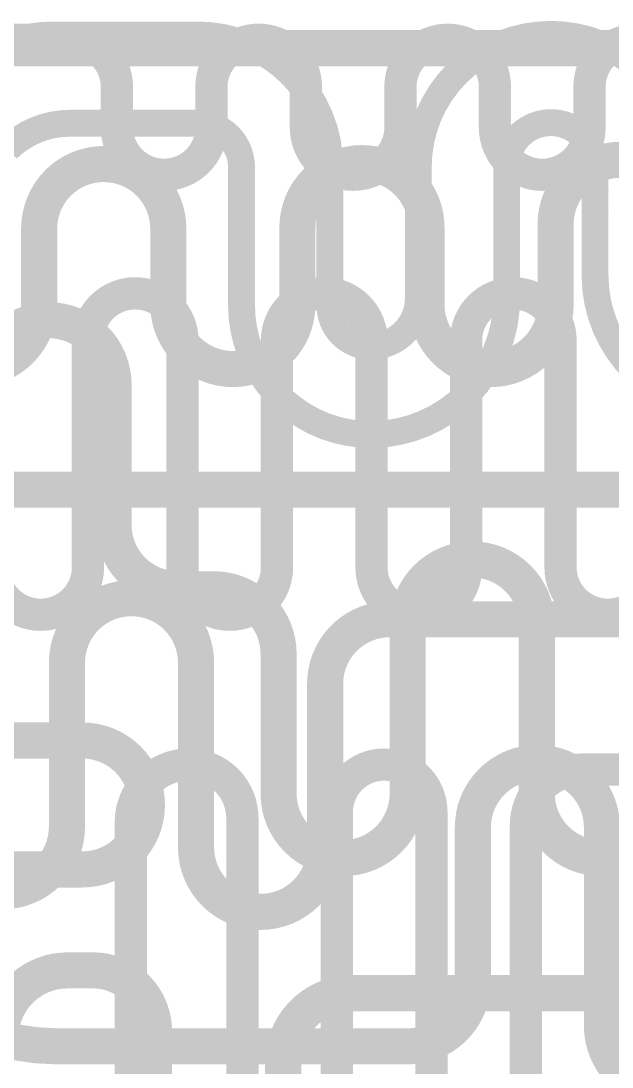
# Model space of a CAD drawing. Header units: inches. Extents: x -6 to 283, y -12 to 154.
# Drawn here: x 65.026 to 66.98, y 12.378 to 15.839 of the extents above; entities that cross this region are included whole.
import ezdxf

# ---------------------------------------------------------------- set-up
doc = ezdxf.new("R2010")
doc.units = ezdxf.units.IN
for name, color, linetype in [('Signal L1', 76, 'Continuous'), ('Signal L2', 6, 'Continuous'), ('Top Layer', 1, 'Continuous')]:
    doc.layers.add(name, color=color, linetype=linetype)

msp = doc.modelspace()

# ---------------------------------------------------------------- linework, layer by layer
at = {"layer": 'Signal L1'}
for points in [[(64.8161, 15.6625, 0.0889, 0.0889, -0.197471), (65.1322, 15.7924, 0.0889, 0.0889, 0)], [(65.1322, 15.7924, 0.0889, 0.0889, 0), (65.6096, 15.7924, 0.0889, 0.0889, 0)], [(65.6096, 15.7924, 0.0889, 0.0889, -0.412766), (66.0477, 15.3564, 0.0889, 0.0889, 0)], [(66.3398, 15.3562, 0.0889, 0.0889, -0.414202), (66.778, 15.7944, 0.0889, 0.0889, 0)], [(66.778, 15.7944, 0.0889, 0.0889, 0), (66.778, 15.7944, 0.0889, 0.0889, 0)], [(66.778, 15.7944, 0.0889, 0.0889, -0.414214), (67.2161, 15.3562, 0.0889, 0.0889, 0)], [(64.9814, 15.4147, 0.0889, 0.0889, -0.198912), (65.188, 15.5003, 0.0889, 0.0889, 0)], [(65.188, 15.5003, 0.0889, 0.0889, 0), (65.6096, 15.5003, 0.0889, 0.0889, 0)], [(65.6096, 15.5003, 0.0889, 0.0889, -0.412487), (65.7556, 15.3551, 0.0889, 0.0889, 0)], [(66.6319, 15.3562, 0.0889, 0.0889, -0.414214), (66.778, 15.5023, 0.0889, 0.0889, 0)], [(66.778, 15.5023, 0.0889, 0.0889, 0), (66.778, 15.5023, 0.0889, 0.0889, 0)], [(66.778, 15.5023, 0.0889, 0.0889, -0.414214), (66.924, 15.3562, 0.0889, 0.0889, 0)], [(66.0477, 15.3564, 0.0889, 0.0889, -0.001235), (66.0477, 15.3542, 0.0889, 0.0889, 0)], [(66.3398, 15.2673, 0.0889, 0.0889, 0), (66.3398, 15.3562, 0.0889, 0.0889, 0)], [(66.6319, 15.2673, 0.0889, 0.0889, 0), (66.6319, 15.3562, 0.0889, 0.0889, 0)], [(66.924, 15.2763, 0.0889, 0.0889, 0), (66.924, 15.3562, 0.0889, 0.0889, 0)], [(65.7556, 15.3551, 0.0889, 0.0889, -0.00024), (65.7556, 15.3549, 0.0889, 0.0889, 0)], [(65.7556, 15.2915, 0.0889, 0.0889, 0), (65.7556, 15.3549, 0.0889, 0.0889, 0)], [(66.0477, 15.2915, 0.0889, 0.0889, 0), (66.0477, 15.3542, 0.0889, 0.0889, 0)], [(65.7556, 15.276, 0.0889, 0.0889, 0), (65.7556, 15.2915, 0.0889, 0.0889, 0)], [(66.0477, 15.2915, 0.0889, 0.0889, -0.000165), (66.0477, 15.2914, 0.0889, 0.0889, 0)], [(66.0477, 15.2758, 0.0889, 0.0889, 0), (66.0477, 15.2914, 0.0889, 0.0889, 0)], [(65.7556, 15.2758, 0.0889, 0.0889, -0.000162), (65.7556, 15.276, 0.0889, 0.0889, 0)], [(65.7556, 14.8974, 0.0889, 0.0889, 0), (65.7556, 15.2758, 0.0889, 0.0889, 0)], [(66.0477, 15.2758, 0.0889, 0.0889, -0.000157), (66.0477, 15.2758, 0.0889, 0.0889, 0)], [(66.0477, 14.8975, 0.0889, 0.0889, 0), (66.0477, 15.2758, 0.0889, 0.0889, 0)], [(66.3398, 14.9204, 0.0889, 0.0889, 0), (66.3398, 15.2673, 0.0889, 0.0889, 0)], [(66.6319, 14.9204, 0.0889, 0.0889, 0), (66.6319, 15.2673, 0.0889, 0.0889, 0)], [(66.924, 15.275, 0.0889, 0.0889, -0.001046), (66.924, 15.2763, 0.0889, 0.0889, 0)], [(66.924, 15.2134, 0.0889, 0.0889, 0), (66.924, 15.275, 0.0889, 0.0889, 0)], [(66.924, 14.9947, 0.0889, 0.0889, 0), (66.924, 15.2134, 0.0889, 0.0889, 0)], [(67.3662, 14.5559, 0.0889, 0.0889, -0.413633), (66.924, 14.9947, 0.0889, 0.0889, 0)], [(66.3398, 14.9204, 0.0889, 0.0889, -0.407041), (66.1858, 14.7625, 0.0889, 0.0889, 0)], [(66.6319, 14.9204, 0.0889, 0.0889, -0.40889), (66.1901, 14.4705, 0.0889, 0.0889, 0)], [(66.1896, 14.4705, 0.0889, 0.0889, -0.418647), (65.7556, 14.8974, 0.0889, 0.0889, 0)], [(66.1858, 14.7625, 0.0889, 0.0889, -0.42035), (66.0477, 14.8975, 0.0889, 0.0889, 0)], [(64.9057, 14.6353, 0.1194, 0.1194, -1), (65.3325, 14.6353, 0.1194, 0.1194, 0)], [(66.1858, 14.7625, 0.0889, 0.0889, -0.000043), (66.1858, 14.7625, 0.0889, 0.0889, 0)], [(65.3325, 14.1718, 0.1194, 0.1194, 0), (65.3325, 14.6353, 0.1194, 0.1194, 0)], [(66.1901, 14.4705, 0.0889, 0.0889, -0.001), (66.1896, 14.4705, 0.0889, 0.0889, 0)], [(65.5458, 13.9585, 0.1194, 0.1194, -0.414214), (65.3325, 14.1718, 0.1194, 0.1194, 0)], [(66.3048, 13.844, 0.1194, 0.1194, -1), (66.7315, 13.844, 0.1194, 0.1194, 0)], [(65.5458, 13.9585, 0.1194, 0.1194, 0), (65.6647, 13.9585, 0.1194, 0.1194, 0)], [(65.6647, 13.9585, 0.1194, 0.1194, -0.414214), (65.878, 13.7451, 0.1194, 0.1194, 0)], [(66.3048, 13.2827, 0.1194, 0.1194, 0), (66.3048, 13.844, 0.1194, 0.1194, 0)], [(66.7315, 13.2827, 0.1194, 0.1194, 0), (66.7315, 13.844, 0.1194, 0.1194, 0)], [(65.878, 13.2827, 0.1194, 0.1194, 0), (65.878, 13.7451, 0.1194, 0.1194, 0)], [(64.5144, 13.4585, 0.1194, 0.1194, 0), (65.2295, 13.4585, 0.1194, 0.1194, 0)], [(65.2295, 13.4585, 0.1194, 0.1194, -1), (65.2295, 13.0318, 0.1194, 0.1194, 0)], [(66.3048, 13.2827, 0.1194, 0.1194, -1), (65.878, 13.2827, 0.1194, 0.1194, 0)], [(67.1582, 13.2827, 0.1194, 0.1194, -1), (66.7315, 13.2827, 0.1194, 0.1194, 0)], [(64.7127, 13.0318, 0.1194, 0.1194, 0), (65.2295, 13.0318, 0.1194, 0.1194, 0)], [(64.9588, 12.4761, 0.1194, 0.1194, -0.414214), (65.1807, 12.698, 0.1194, 0.1194, 0)], [(65.1807, 12.698, 0.1194, 0.1194, 0), (65.2649, 12.698, 0.1194, 0.1194, 0)], [(65.2649, 12.698, 0.1194, 0.1194, -0.414214), (65.4664, 12.4965, 0.1194, 0.1194, 0)], [(65.8932, 12.3945, 0.1194, 0.1194, -0.414214), (66.1212, 12.6226, 0.1194, 0.1194, 0)], [(66.1212, 12.6226, 0.1194, 0.1194, 0), (67.8603, 12.6226, 0.1194, 0.1194, 0)], [(65.4664, 11.1982, 0.1194, 0.1194, 0), (65.4664, 12.4965, 0.1194, 0.1194, 0)], [(65.8932, 11.1982, 0.1194, 0.1194, 0), (65.8932, 12.3945, 0.1194, 0.1194, 0)]]:
    msp.add_lwpolyline(points, format="xyseb", dxfattribs=at)
for points in [[(65.1099, 15.7924, 0.0445, 0.0445, 1), (65.1544, 15.7924, 0.0445, 0.0445, 1)], [(65.1099, 15.7924, 0.0445, 0.0445, 1), (65.1544, 15.7924, 0.0445, 0.0445, 1)], [(65.5874, 15.7924, 0.0445, 0.0445, 1), (65.6318, 15.7924, 0.0445, 0.0445, 1)], [(65.5874, 15.7924, 0.0445, 0.0445, 1), (65.6318, 15.7924, 0.0445, 0.0445, 1)], [(66.7558, 15.7944, 0.0445, 0.0445, 1), (66.8002, 15.7944, 0.0445, 0.0445, 1)], [(66.7558, 15.7944, 0.0445, 0.0445, 1), (66.8002, 15.7944, 0.0445, 0.0445, 1)], [(66.7558, 15.7944, 0.0445, 0.0445, 1), (66.8002, 15.7944, 0.0445, 0.0445, 1)], [(66.7558, 15.7944, 0.0445, 0.0445, 1), (66.8002, 15.7944, 0.0445, 0.0445, 1)], [(65.1657, 15.5003, 0.0445, 0.0445, 1), (65.2102, 15.5003, 0.0445, 0.0445, 1)], [(65.1657, 15.5003, 0.0445, 0.0445, 1), (65.2102, 15.5003, 0.0445, 0.0445, 1)], [(65.5874, 15.5003, 0.0445, 0.0445, 1), (65.6318, 15.5003, 0.0445, 0.0445, 1)], [(65.5874, 15.5003, 0.0445, 0.0445, 1), (65.6318, 15.5003, 0.0445, 0.0445, 1)], [(66.7558, 15.5023, 0.0445, 0.0445, 1), (66.8002, 15.5023, 0.0445, 0.0445, 1)], [(66.7558, 15.5023, 0.0445, 0.0445, 1), (66.8002, 15.5023, 0.0445, 0.0445, 1)], [(66.7558, 15.5023, 0.0445, 0.0445, 1), (66.8002, 15.5023, 0.0445, 0.0445, 1)], [(66.7558, 15.5023, 0.0445, 0.0445, 1), (66.8002, 15.5023, 0.0445, 0.0445, 1)], [(66.0255, 15.3564, 0.0445, 0.0445, 1), (66.07, 15.3564, 0.0445, 0.0445, 1)], [(66.0255, 15.3564, 0.0445, 0.0445, 1), (66.07, 15.3564, 0.0445, 0.0445, 1)], [(66.3176, 15.3562, 0.0445, 0.0445, 1), (66.3621, 15.3562, 0.0445, 0.0445, 1)], [(66.3176, 15.3562, 0.0445, 0.0445, 1), (66.3621, 15.3562, 0.0445, 0.0445, 1)], [(66.6097, 15.3562, 0.0445, 0.0445, 1), (66.6542, 15.3562, 0.0445, 0.0445, 1)], [(66.6097, 15.3562, 0.0445, 0.0445, 1), (66.6542, 15.3562, 0.0445, 0.0445, 1)], [(66.9018, 15.3562, 0.0445, 0.0445, 1), (66.9463, 15.3562, 0.0445, 0.0445, 1)], [(66.9018, 15.3562, 0.0445, 0.0445, 1), (66.9463, 15.3562, 0.0445, 0.0445, 1)], [(65.7334, 15.3551, 0.0445, 0.0445, 1), (65.7779, 15.3551, 0.0445, 0.0445, 1)], [(65.7334, 15.3551, 0.0445, 0.0445, 1), (65.7779, 15.3551, 0.0445, 0.0445, 1)], [(65.7334, 15.3549, 0.0445, 0.0445, 1), (65.7779, 15.3549, 0.0445, 0.0445, 1)], [(65.7334, 15.3549, 0.0445, 0.0445, 1), (65.7779, 15.3549, 0.0445, 0.0445, 1)], [(66.0255, 15.3542, 0.0445, 0.0445, 1), (66.07, 15.3542, 0.0445, 0.0445, 1)], [(66.0255, 15.3542, 0.0445, 0.0445, 1), (66.07, 15.3542, 0.0445, 0.0445, 1)], [(65.7334, 15.2915, 0.0445, 0.0445, 1), (65.7779, 15.2915, 0.0445, 0.0445, 1)], [(65.7334, 15.2915, 0.0445, 0.0445, 1), (65.7779, 15.2915, 0.0445, 0.0445, 1)], [(66.0255, 15.2915, 0.0445, 0.0445, 1), (66.07, 15.2915, 0.0445, 0.0445, 1)], [(66.0255, 15.2915, 0.0445, 0.0445, 1), (66.07, 15.2915, 0.0445, 0.0445, 1)], [(66.0255, 15.2914, 0.0445, 0.0445, 1), (66.07, 15.2914, 0.0445, 0.0445, 1)], [(66.0255, 15.2914, 0.0445, 0.0445, 1), (66.07, 15.2914, 0.0445, 0.0445, 1)], [(65.7334, 15.276, 0.0445, 0.0445, 1), (65.7779, 15.276, 0.0445, 0.0445, 1)], [(65.7334, 15.276, 0.0445, 0.0445, 1), (65.7779, 15.276, 0.0445, 0.0445, 1)], [(65.7334, 15.2758, 0.0445, 0.0445, 1), (65.7779, 15.2758, 0.0445, 0.0445, 1)], [(65.7334, 15.2758, 0.0445, 0.0445, 1), (65.7779, 15.2758, 0.0445, 0.0445, 1)], [(66.0255, 15.2758, 0.0445, 0.0445, 1), (66.0699, 15.2758, 0.0445, 0.0445, 1)], [(66.0255, 15.2758, 0.0445, 0.0445, 1), (66.07, 15.2758, 0.0445, 0.0445, 1)], [(66.0255, 15.2758, 0.0445, 0.0445, 1), (66.07, 15.2758, 0.0445, 0.0445, 1)], [(66.0255, 15.2758, 0.0445, 0.0445, 1), (66.07, 15.2758, 0.0445, 0.0445, 1)], [(66.3176, 15.2673, 0.0445, 0.0445, 1), (66.3621, 15.2673, 0.0445, 0.0445, 1)], [(66.3176, 15.2673, 0.0445, 0.0445, 1), (66.3621, 15.2673, 0.0445, 0.0445, 1)], [(66.6097, 15.2673, 0.0445, 0.0445, 1), (66.6542, 15.2673, 0.0445, 0.0445, 1)], [(66.6097, 15.2673, 0.0445, 0.0445, 1), (66.6542, 15.2673, 0.0445, 0.0445, 1)], [(66.9018, 15.2763, 0.0445, 0.0445, 1), (66.9463, 15.2763, 0.0445, 0.0445, 1)], [(66.9018, 15.2763, 0.0445, 0.0445, 1), (66.9463, 15.2763, 0.0445, 0.0445, 1)], [(66.9018, 15.275, 0.0445, 0.0445, 1), (66.9463, 15.275, 0.0445, 0.0445, 1)], [(66.9018, 15.275, 0.0445, 0.0445, 1), (66.9463, 15.275, 0.0445, 0.0445, 1)], [(66.9018, 15.2134, 0.0445, 0.0445, 1), (66.9463, 15.2134, 0.0445, 0.0445, 1)], [(66.9018, 15.2134, 0.0445, 0.0445, 1), (66.9463, 15.2134, 0.0445, 0.0445, 1)], [(66.9018, 14.9947, 0.0445, 0.0445, 1), (66.9462, 14.9947, 0.0445, 0.0445, 1)], [(66.9018, 14.9947, 0.0445, 0.0445, 1), (66.9463, 14.9947, 0.0445, 0.0445, 1)], [(66.3176, 14.9204, 0.0445, 0.0445, 1), (66.3621, 14.9204, 0.0445, 0.0445, 1)], [(66.3176, 14.9204, 0.0445, 0.0445, 1), (66.3621, 14.9204, 0.0445, 0.0445, 1)], [(66.6097, 14.9204, 0.0445, 0.0445, 1), (66.6542, 14.9204, 0.0445, 0.0445, 1)], [(66.6097, 14.9204, 0.0445, 0.0445, 1), (66.6542, 14.9204, 0.0445, 0.0445, 1)], [(65.7334, 14.8974, 0.0445, 0.0445, 1), (65.7778, 14.8974, 0.0445, 0.0445, 1)], [(65.7334, 14.8974, 0.0445, 0.0445, 1), (65.7778, 14.8974, 0.0445, 0.0445, 1)], [(66.0255, 14.8975, 0.0445, 0.0445, 1), (66.0699, 14.8975, 0.0445, 0.0445, 1)], [(66.0255, 14.8975, 0.0445, 0.0445, 1), (66.0699, 14.8975, 0.0445, 0.0445, 1)], [(66.1636, 14.7625, 0.0445, 0.0445, 1), (66.208, 14.7625, 0.0445, 0.0445, 1)], [(66.1636, 14.7625, 0.0445, 0.0445, 1), (66.208, 14.7625, 0.0445, 0.0445, 1)], [(66.1636, 14.7625, 0.0445, 0.0445, 1), (66.208, 14.7625, 0.0445, 0.0445, 1)], [(66.1636, 14.7625, 0.0445, 0.0445, 1), (66.208, 14.7625, 0.0445, 0.0445, 1)], [(65.3026, 14.6353, 0.0597, 0.0597, 1), (65.3623, 14.6353, 0.0597, 0.0597, 1)], [(65.3026, 14.6353, 0.0597, 0.0597, 1), (65.3623, 14.6353, 0.0597, 0.0597, 1)], [(66.1673, 14.4705, 0.0445, 0.0445, 1), (66.2118, 14.4705, 0.0445, 0.0445, 1)], [(66.1673, 14.4705, 0.0445, 0.0445, 1), (66.2118, 14.4705, 0.0445, 0.0445, 1)], [(66.1679, 14.4705, 0.0445, 0.0445, 1), (66.2124, 14.4705, 0.0445, 0.0445, 1)], [(66.1679, 14.4705, 0.0445, 0.0445, 1), (66.2124, 14.4705, 0.0445, 0.0445, 1)], [(65.3026, 14.1718, 0.0597, 0.0597, 1), (65.3623, 14.1718, 0.0597, 0.0597, 1)], [(65.3026, 14.1718, 0.0597, 0.0597, 1), (65.3623, 14.1718, 0.0597, 0.0597, 1)], [(65.516, 13.9585, 0.0597, 0.0597, 1), (65.5757, 13.9585, 0.0597, 0.0597, 1)], [(65.516, 13.9585, 0.0597, 0.0597, 1), (65.5757, 13.9585, 0.0597, 0.0597, 1)], [(65.6348, 13.9585, 0.0597, 0.0597, 1), (65.6945, 13.9585, 0.0597, 0.0597, 1)], [(65.6348, 13.9585, 0.0597, 0.0597, 1), (65.6945, 13.9585, 0.0597, 0.0597, 1)], [(66.2749, 13.844, 0.0597, 0.0597, 1), (66.3346, 13.844, 0.0597, 0.0597, 1)], [(66.2749, 13.844, 0.0597, 0.0597, 1), (66.3346, 13.844, 0.0597, 0.0597, 1)], [(66.7016, 13.844, 0.0597, 0.0597, 1), (66.7613, 13.844, 0.0597, 0.0597, 1)], [(66.7016, 13.844, 0.0597, 0.0597, 1), (66.7613, 13.844, 0.0597, 0.0597, 1)], [(65.8482, 13.7451, 0.0597, 0.0597, 1), (65.9079, 13.7451, 0.0597, 0.0597, 1)], [(65.8482, 13.7451, 0.0597, 0.0597, 1), (65.9079, 13.7451, 0.0597, 0.0597, 1)], [(65.1997, 13.4585, 0.0597, 0.0597, 1), (65.2594, 13.4585, 0.0597, 0.0597, 1)], [(65.1997, 13.4585, 0.0597, 0.0597, 1), (65.2594, 13.4585, 0.0597, 0.0597, 1)], [(65.8482, 13.2827, 0.0597, 0.0597, 1), (65.9079, 13.2827, 0.0597, 0.0597, 1)], [(65.8482, 13.2827, 0.0597, 0.0597, 1), (65.9079, 13.2827, 0.0597, 0.0597, 1)], [(66.2749, 13.2827, 0.0597, 0.0597, 1), (66.3346, 13.2827, 0.0597, 0.0597, 1)], [(66.2749, 13.2827, 0.0597, 0.0597, 1), (66.3346, 13.2827, 0.0597, 0.0597, 1)], [(66.7016, 13.2827, 0.0597, 0.0597, 1), (66.7613, 13.2827, 0.0597, 0.0597, 1)], [(66.7016, 13.2827, 0.0597, 0.0597, 1), (66.7613, 13.2827, 0.0597, 0.0597, 1)], [(65.1997, 13.0318, 0.0597, 0.0597, 1), (65.2594, 13.0318, 0.0597, 0.0597, 1)], [(65.1997, 13.0318, 0.0597, 0.0597, 1), (65.2594, 13.0318, 0.0597, 0.0597, 1)], [(65.1508, 12.698, 0.0597, 0.0597, 1), (65.2105, 12.698, 0.0597, 0.0597, 1)], [(65.1508, 12.698, 0.0597, 0.0597, 1), (65.2105, 12.698, 0.0597, 0.0597, 1)], [(65.2351, 12.698, 0.0597, 0.0597, 1), (65.2948, 12.698, 0.0597, 0.0597, 1)], [(65.2351, 12.698, 0.0597, 0.0597, 1), (65.2948, 12.698, 0.0597, 0.0597, 1)], [(66.0914, 12.6226, 0.0597, 0.0597, 1), (66.1511, 12.6226, 0.0597, 0.0597, 1)], [(66.0914, 12.6226, 0.0597, 0.0597, 1), (66.1511, 12.6226, 0.0597, 0.0597, 1)], [(65.4366, 12.4965, 0.0597, 0.0597, 1), (65.4963, 12.4965, 0.0597, 0.0597, 1)], [(65.4366, 12.4965, 0.0597, 0.0597, 1), (65.4963, 12.4965, 0.0597, 0.0597, 1)], [(65.8633, 12.3945, 0.0597, 0.0597, 1), (65.923, 12.3945, 0.0597, 0.0597, 1)], [(65.8633, 12.3945, 0.0597, 0.0597, 1), (65.923, 12.3945, 0.0597, 0.0597, 1)]]:
    msp.add_lwpolyline(points, format="xyseb", close=True, dxfattribs=at)
at = {"layer": 'Signal L2'}
for points in [[(63.6033, 15.7487, 0.1194, 0.1194, 0), (70.0658, 15.7487, 0.1194, 0.1194, 0)], [(66.7936, 15.1659, 0.1194, 0.1194, -1), (67.2203, 15.1659, 0.1194, 0.1194, 0)], [(65.0867, 15.1521, 0.1194, 0.1194, -1), (65.5134, 15.1521, 0.1194, 0.1194, 0)], [(65.9402, 15.155, 0.1194, 0.1194, -1), (66.3669, 15.155, 0.1194, 0.1194, 0)], [(65.0867, 14.9006, 0.1194, 0.1194, 0), (65.0867, 15.1521, 0.1194, 0.1194, 0)], [(65.5134, 14.9006, 0.1194, 0.1194, 0), (65.5134, 15.1521, 0.1194, 0.1194, 0)], [(65.9402, 14.9006, 0.1194, 0.1194, 0), (65.9402, 15.155, 0.1194, 0.1194, 0)], [(66.3669, 14.9006, 0.1194, 0.1194, 0), (66.3669, 15.155, 0.1194, 0.1194, 0)], [(66.7936, 14.9006, 0.1194, 0.1194, 0), (66.7936, 15.1659, 0.1194, 0.1194, 0)], [(65.0867, 14.9006, 0.1194, 0.1194, -1), (64.66, 14.9006, 0.1194, 0.1194, 0)], [(65.9402, 14.9006, 0.1194, 0.1194, -1), (65.5134, 14.9006, 0.1194, 0.1194, 0)], [(66.7936, 14.9006, 0.1194, 0.1194, -1), (66.3669, 14.9006, 0.1194, 0.1194, 0)], [(63.0395, 14.2882, 0.1194, 0.1194, 0), (67.891, 14.2882, 0.1194, 0.1194, 0)], [(65.1785, 13.7158, 0.1194, 0.1194, -1), (65.6052, 13.7158, 0.1194, 0.1194, 0)], [(66.0319, 13.6461, 0.1194, 0.1194, -0.414214), (66.2453, 13.8595, 0.1194, 0.1194, 0)], [(66.2453, 13.8595, 0.1194, 0.1194, 0), (67.9622, 13.8595, 0.1194, 0.1194, 0)], [(65.1785, 13.1729, 0.1194, 0.1194, 0), (65.1785, 13.7158, 0.1194, 0.1194, 0)], [(65.6052, 13.1048, 0.1194, 0.1194, 0), (65.6052, 13.7158, 0.1194, 0.1194, 0)], [(66.0319, 13.1048, 0.1194, 0.1194, 0), (66.0319, 13.6461, 0.1194, 0.1194, 0)], [(66.5202, 13.1712, 0.1194, 0.1194, -1), (66.9469, 13.1712, 0.1194, 0.1194, 0)], [(65.1785, 13.1729, 0.1194, 0.1194, -1), (64.7518, 13.1729, 0.1194, 0.1194, 0)], [(66.5202, 12.6601, 0.1194, 0.1194, 0), (66.5202, 13.1712, 0.1194, 0.1194, 0)], [(66.9469, 12.514, 0.1194, 0.1194, 0), (66.9469, 13.1712, 0.1194, 0.1194, 0)], [(66.0319, 13.1048, 0.1194, 0.1194, -1), (65.6052, 13.1048, 0.1194, 0.1194, 0)], [(65.146, 12.4467, 0.1194, 0.1194, -0.198767), (64.6534, 12.6505, 0.1194, 0.1194, 0)], [(66.5202, 12.6601, 0.1194, 0.1194, -0.414214), (66.3068, 12.4467, 0.1194, 0.1194, 0)], [(67.3736, 12.514, 0.1194, 0.1194, -1), (66.9469, 12.514, 0.1194, 0.1194, 0)], [(65.146, 12.4467, 0.1194, 0.1194, 0), (65.1468, 12.4467, 0.1194, 0.1194, 0)], [(65.1468, 12.4467, 0.1194, 0.1194, 0), (66.3048, 12.4467, 0.1194, 0.1194, 0)]]:
    msp.add_lwpolyline(points, format="xyseb", dxfattribs=at)
for points in [[(65.0569, 15.1521, 0.0597, 0.0597, 1), (65.1166, 15.1521, 0.0597, 0.0597, 1)], [(65.0569, 15.1521, 0.0597, 0.0597, 1), (65.1166, 15.1521, 0.0597, 0.0597, 1)], [(65.4836, 15.1521, 0.0597, 0.0597, 1), (65.5433, 15.1521, 0.0597, 0.0597, 1)], [(65.4836, 15.1521, 0.0597, 0.0597, 1), (65.5433, 15.1521, 0.0597, 0.0597, 1)], [(65.9103, 15.155, 0.0597, 0.0597, 1), (65.97, 15.155, 0.0597, 0.0597, 1)], [(65.9103, 15.155, 0.0597, 0.0597, 1), (65.97, 15.155, 0.0597, 0.0597, 1)], [(66.337, 15.155, 0.0597, 0.0597, 1), (66.3967, 15.155, 0.0597, 0.0597, 1)], [(66.337, 15.155, 0.0597, 0.0597, 1), (66.3967, 15.155, 0.0597, 0.0597, 1)], [(66.7638, 15.1659, 0.0597, 0.0597, 1), (66.8234, 15.1659, 0.0597, 0.0597, 1)], [(66.7638, 15.1659, 0.0597, 0.0597, 1), (66.8234, 15.1659, 0.0597, 0.0597, 1)], [(65.0569, 14.9006, 0.0597, 0.0597, 1), (65.1166, 14.9006, 0.0597, 0.0597, 1)], [(65.0569, 14.9006, 0.0597, 0.0597, 1), (65.1166, 14.9006, 0.0597, 0.0597, 1)], [(65.4836, 14.9006, 0.0597, 0.0597, 1), (65.5433, 14.9006, 0.0597, 0.0597, 1)], [(65.4836, 14.9006, 0.0597, 0.0597, 1), (65.5433, 14.9006, 0.0597, 0.0597, 1)], [(65.9103, 14.9006, 0.0597, 0.0597, 1), (65.97, 14.9006, 0.0597, 0.0597, 1)], [(65.9103, 14.9006, 0.0597, 0.0597, 1), (65.97, 14.9006, 0.0597, 0.0597, 1)], [(66.337, 14.9006, 0.0597, 0.0597, 1), (66.3967, 14.9006, 0.0597, 0.0597, 1)], [(66.337, 14.9006, 0.0597, 0.0597, 1), (66.3967, 14.9006, 0.0597, 0.0597, 1)], [(66.7638, 14.9006, 0.0597, 0.0597, 1), (66.8234, 14.9006, 0.0597, 0.0597, 1)], [(66.7638, 14.9006, 0.0597, 0.0597, 1), (66.8234, 14.9006, 0.0597, 0.0597, 1)], [(66.2155, 13.8595, 0.0597, 0.0597, 1), (66.2752, 13.8595, 0.0597, 0.0597, 1)], [(66.2155, 13.8595, 0.0597, 0.0597, 1), (66.2752, 13.8595, 0.0597, 0.0597, 1)], [(65.1487, 13.7158, 0.0597, 0.0597, 1), (65.2084, 13.7158, 0.0597, 0.0597, 1)], [(65.1487, 13.7158, 0.0597, 0.0597, 1), (65.2084, 13.7158, 0.0597, 0.0597, 1)], [(65.5754, 13.7158, 0.0597, 0.0597, 1), (65.6351, 13.7158, 0.0597, 0.0597, 1)], [(65.5754, 13.7158, 0.0597, 0.0597, 1), (65.6351, 13.7158, 0.0597, 0.0597, 1)], [(66.0021, 13.6461, 0.0597, 0.0597, 1), (66.0618, 13.6461, 0.0597, 0.0597, 1)], [(66.0021, 13.6461, 0.0597, 0.0597, 1), (66.0618, 13.6461, 0.0597, 0.0597, 1)], [(65.1487, 13.1729, 0.0597, 0.0597, 1), (65.2084, 13.1729, 0.0597, 0.0597, 1)], [(65.1487, 13.1729, 0.0597, 0.0597, 1), (65.2084, 13.1729, 0.0597, 0.0597, 1)], [(66.4903, 13.1712, 0.0597, 0.0597, 1), (66.55, 13.1712, 0.0597, 0.0597, 1)], [(66.4903, 13.1712, 0.0597, 0.0597, 1), (66.55, 13.1712, 0.0597, 0.0597, 1)], [(66.917, 13.1712, 0.0597, 0.0597, 1), (66.9767, 13.1712, 0.0597, 0.0597, 1)], [(66.917, 13.1712, 0.0597, 0.0597, 1), (66.9767, 13.1712, 0.0597, 0.0597, 1)], [(65.5754, 13.1048, 0.0597, 0.0597, 1), (65.6351, 13.1048, 0.0597, 0.0597, 1)], [(65.5754, 13.1048, 0.0597, 0.0597, 1), (65.6351, 13.1048, 0.0597, 0.0597, 1)], [(66.0021, 13.1048, 0.0597, 0.0597, 1), (66.0618, 13.1048, 0.0597, 0.0597, 1)], [(66.0021, 13.1048, 0.0597, 0.0597, 1), (66.0618, 13.1048, 0.0597, 0.0597, 1)], [(66.4903, 12.6601, 0.0597, 0.0597, 1), (66.55, 12.6601, 0.0597, 0.0597, 1)], [(66.4903, 12.6601, 0.0597, 0.0597, 1), (66.55, 12.6601, 0.0597, 0.0597, 1)], [(66.917, 12.514, 0.0597, 0.0597, 1), (66.9767, 12.514, 0.0597, 0.0597, 1)], [(66.917, 12.514, 0.0597, 0.0597, 1), (66.9767, 12.514, 0.0597, 0.0597, 1)], [(65.1161, 12.4467, 0.0597, 0.0597, 1), (65.1758, 12.4467, 0.0597, 0.0597, 1)], [(65.1161, 12.4467, 0.0597, 0.0597, 1), (65.1758, 12.4467, 0.0597, 0.0597, 1)], [(65.1169, 12.4467, 0.0597, 0.0597, 1), (65.1766, 12.4467, 0.0597, 0.0597, 1)], [(65.1169, 12.4467, 0.0597, 0.0597, 1), (65.1766, 12.4467, 0.0597, 0.0597, 1)], [(66.2749, 12.4467, 0.0597, 0.0597, 1), (66.3346, 12.4467, 0.0597, 0.0597, 1)], [(66.277, 12.4467, 0.0597, 0.0597, 1), (66.3367, 12.4467, 0.0597, 0.0597, 1)]]:
    msp.add_lwpolyline(points, format="xyseb", close=True, dxfattribs=at)
at = {"layer": 'Top Layer'}
for points in [[(64.396, 15.7767, 0.1067, 0.1067, 0), (65.1874, 15.7767, 0.1067, 0.1067, 0)], [(65.1874, 15.7767, 0.1067, 0.1067, -0.153068), (65.2765, 15.7487, 0.1067, 0.1067, 0)], [(65.656, 15.6204, 0.1067, 0.1067, -1), (65.9684, 15.6204, 0.1067, 0.1067, 0)], [(66.2808, 15.6204, 0.1067, 0.1067, -1), (66.5932, 15.6204, 0.1067, 0.1067, 0)], [(66.9057, 15.6204, 0.1067, 0.1067, -0.414214), (67.0619, 15.7767, 0.1067, 0.1067, 0)], [(65.2765, 15.7487, 0.1067, 0.1067, -0.245575), (65.3436, 15.6204, 0.1067, 0.1067, 0)], [(65.3436, 15.4861, 0.1067, 0.1067, 0), (65.3436, 15.6204, 0.1067, 0.1067, 0)], [(65.656, 15.4861, 0.1067, 0.1067, 0), (65.656, 15.6204, 0.1067, 0.1067, 0)], [(65.9684, 15.4861, 0.1067, 0.1067, 0), (65.9684, 15.6204, 0.1067, 0.1067, 0)], [(66.2808, 15.4861, 0.1067, 0.1067, 0), (66.2808, 15.6204, 0.1067, 0.1067, 0)], [(66.5932, 15.4861, 0.1067, 0.1067, 0), (66.5932, 15.6204, 0.1067, 0.1067, 0)], [(66.9057, 15.4861, 0.1067, 0.1067, 0), (66.9057, 15.6204, 0.1067, 0.1067, 0)], [(65.656, 15.4861, 0.1067, 0.1067, -1), (65.3436, 15.4861, 0.1067, 0.1067, 0)], [(66.2808, 15.4861, 0.1067, 0.1067, -1), (65.9684, 15.4861, 0.1067, 0.1067, 0)], [(66.9057, 15.4861, 0.1067, 0.1067, -1), (66.5932, 15.4861, 0.1067, 0.1067, 0)], [(65.2479, 14.7815, 0.1067, 0.1067, -1), (65.5603, 14.7815, 0.1067, 0.1067, 0)], [(65.8727, 14.7815, 0.1067, 0.1067, -1), (66.1852, 14.7815, 0.1067, 0.1067, 0)], [(66.4976, 14.7815, 0.1067, 0.1067, -1), (66.81, 14.7815, 0.1067, 0.1067, 0)], [(65.2479, 14.0306, 0.1067, 0.1067, 0), (65.2479, 14.7815, 0.1067, 0.1067, 0)], [(65.5603, 14.0306, 0.1067, 0.1067, 0), (65.5603, 14.7815, 0.1067, 0.1067, 0)], [(65.8727, 14.0306, 0.1067, 0.1067, 0), (65.8727, 14.7815, 0.1067, 0.1067, 0)], [(66.1852, 14.0306, 0.1067, 0.1067, 0), (66.1852, 14.7815, 0.1067, 0.1067, 0)], [(66.4976, 14.0306, 0.1067, 0.1067, 0), (66.4976, 14.7815, 0.1067, 0.1067, 0)], [(66.81, 14.0306, 0.1067, 0.1067, 0), (66.81, 14.7815, 0.1067, 0.1067, 0)], [(65.2479, 14.0306, 0.1067, 0.1067, -1), (64.9355, 14.0306, 0.1067, 0.1067, 0)], [(65.8727, 14.0306, 0.1067, 0.1067, -1), (65.5603, 14.0306, 0.1067, 0.1067, 0)], [(66.4976, 14.0306, 0.1067, 0.1067, -1), (66.1852, 14.0306, 0.1067, 0.1067, 0)], [(67.1224, 14.0306, 0.1067, 0.1067, -1), (66.81, 14.0306, 0.1067, 0.1067, 0)], [(65.3896, 13.1873, 0.1067, 0.1067, -0.414214), (65.5811, 13.3788, 0.1067, 0.1067, 0)], [(65.5811, 13.3788, 0.1067, 0.1067, -0.414214), (65.7583, 13.2016, 0.1067, 0.1067, 0)], [(66.0707, 13.2226, 0.1067, 0.1067, -1), (66.3831, 13.2226, 0.1067, 0.1067, 0)], [(66.6956, 13.1784, 0.1067, 0.1067, -0.414214), (66.8794, 13.3622, 0.1067, 0.1067, 0)], [(66.8794, 13.3622, 0.1067, 0.1067, 0), (67.4434, 13.3622, 0.1067, 0.1067, 0)], [(65.7583, 11.6135, 0.1067, 0.1067, 0), (65.7583, 13.2016, 0.1067, 0.1067, 0)], [(66.0707, 11.6135, 0.1067, 0.1067, 0), (66.0707, 13.2226, 0.1067, 0.1067, 0)], [(66.3831, 11.6045, 0.1067, 0.1067, 0), (66.3831, 13.2226, 0.1067, 0.1067, 0)], [(65.3896, 10.5298, 0.1067, 0.1067, 0), (65.3896, 13.1873, 0.1067, 0.1067, 0)], [(66.6956, 11.6045, 0.1067, 0.1067, 0), (66.6956, 13.1784, 0.1067, 0.1067, 0)], [(67.1624, 12.7442, 0.1067, 0.1067, -1), (67.1624, 13.0567, 0.1067, 0.1067, 0)], [(67.1624, 12.1194, 0.1067, 0.1067, -1), (67.1624, 12.4318, 0.1067, 0.1067, 0)]]:
    msp.add_lwpolyline(points, format="xyseb", dxfattribs=at)
for points in [[(65.1607, 15.7767, 0.0533, 0.0533, 1), (65.214, 15.7767, 0.0533, 0.0533, 1)], [(65.1607, 15.7767, 0.0533, 0.0533, 1), (65.214, 15.7767, 0.0533, 0.0533, 1)], [(65.2499, 15.7487, 0.0533, 0.0533, 1), (65.3032, 15.7487, 0.0533, 0.0533, 1)], [(65.2499, 15.7487, 0.0533, 0.0533, 1), (65.3032, 15.7487, 0.0533, 0.0533, 1)], [(65.3169, 15.6204, 0.0533, 0.0533, 1), (65.3702, 15.6204, 0.0533, 0.0533, 1)], [(65.3169, 15.6204, 0.0533, 0.0533, 1), (65.3702, 15.6204, 0.0533, 0.0533, 1)], [(65.6293, 15.6204, 0.0533, 0.0533, 1), (65.6827, 15.6204, 0.0533, 0.0533, 1)], [(65.6293, 15.6204, 0.0533, 0.0533, 1), (65.6827, 15.6204, 0.0533, 0.0533, 1)], [(65.9417, 15.6204, 0.0533, 0.0533, 1), (65.9951, 15.6204, 0.0533, 0.0533, 1)], [(65.9417, 15.6204, 0.0533, 0.0533, 1), (65.9951, 15.6204, 0.0533, 0.0533, 1)], [(66.2542, 15.6204, 0.0533, 0.0533, 1), (66.3075, 15.6204, 0.0533, 0.0533, 1)], [(66.2542, 15.6204, 0.0533, 0.0533, 1), (66.3075, 15.6204, 0.0533, 0.0533, 1)], [(66.5666, 15.6204, 0.0533, 0.0533, 1), (66.6199, 15.6204, 0.0533, 0.0533, 1)], [(66.5666, 15.6204, 0.0533, 0.0533, 1), (66.6199, 15.6204, 0.0533, 0.0533, 1)], [(66.879, 15.6204, 0.0533, 0.0533, 1), (66.9323, 15.6204, 0.0533, 0.0533, 1)], [(66.879, 15.6204, 0.0533, 0.0533, 1), (66.9323, 15.6204, 0.0533, 0.0533, 1)], [(65.3169, 15.4861, 0.0533, 0.0533, 1), (65.3702, 15.4861, 0.0533, 0.0533, 1)], [(65.3169, 15.4861, 0.0533, 0.0533, 1), (65.3702, 15.4861, 0.0533, 0.0533, 1)], [(65.6293, 15.4861, 0.0533, 0.0533, 1), (65.6827, 15.4861, 0.0533, 0.0533, 1)], [(65.6293, 15.4861, 0.0533, 0.0533, 1), (65.6827, 15.4861, 0.0533, 0.0533, 1)], [(65.9417, 15.4861, 0.0533, 0.0533, 1), (65.9951, 15.4861, 0.0533, 0.0533, 1)], [(65.9417, 15.4861, 0.0533, 0.0533, 1), (65.9951, 15.4861, 0.0533, 0.0533, 1)], [(66.2542, 15.4861, 0.0533, 0.0533, 1), (66.3075, 15.4861, 0.0533, 0.0533, 1)], [(66.2542, 15.4861, 0.0533, 0.0533, 1), (66.3075, 15.4861, 0.0533, 0.0533, 1)], [(66.5666, 15.4861, 0.0533, 0.0533, 1), (66.6199, 15.4861, 0.0533, 0.0533, 1)], [(66.5666, 15.4861, 0.0533, 0.0533, 1), (66.6199, 15.4861, 0.0533, 0.0533, 1)], [(66.879, 15.4861, 0.0533, 0.0533, 1), (66.9323, 15.4861, 0.0533, 0.0533, 1)], [(66.879, 15.4861, 0.0533, 0.0533, 1), (66.9323, 15.4861, 0.0533, 0.0533, 1)], [(65.2212, 14.7815, 0.0533, 0.0533, 1), (65.2746, 14.7815, 0.0533, 0.0533, 1)], [(65.2212, 14.7815, 0.0533, 0.0533, 1), (65.2746, 14.7815, 0.0533, 0.0533, 1)], [(65.5336, 14.7815, 0.0533, 0.0533, 1), (65.587, 14.7815, 0.0533, 0.0533, 1)], [(65.5336, 14.7815, 0.0533, 0.0533, 1), (65.587, 14.7815, 0.0533, 0.0533, 1)], [(65.8461, 14.7815, 0.0533, 0.0533, 1), (65.8994, 14.7815, 0.0533, 0.0533, 1)], [(65.8461, 14.7815, 0.0533, 0.0533, 1), (65.8994, 14.7815, 0.0533, 0.0533, 1)], [(66.1585, 14.7815, 0.0533, 0.0533, 1), (66.2118, 14.7815, 0.0533, 0.0533, 1)], [(66.1585, 14.7815, 0.0533, 0.0533, 1), (66.2118, 14.7815, 0.0533, 0.0533, 1)], [(66.4709, 14.7815, 0.0533, 0.0533, 1), (66.5242, 14.7815, 0.0533, 0.0533, 1)], [(66.4709, 14.7815, 0.0533, 0.0533, 1), (66.5242, 14.7815, 0.0533, 0.0533, 1)], [(66.7833, 14.7815, 0.0533, 0.0533, 1), (66.8367, 14.7815, 0.0533, 0.0533, 1)], [(66.7833, 14.7815, 0.0533, 0.0533, 1), (66.8367, 14.7815, 0.0533, 0.0533, 1)], [(65.2212, 14.0306, 0.0533, 0.0533, 1), (65.2746, 14.0306, 0.0533, 0.0533, 1)], [(65.2212, 14.0306, 0.0533, 0.0533, 1), (65.2746, 14.0306, 0.0533, 0.0533, 1)], [(65.5336, 14.0306, 0.0533, 0.0533, 1), (65.587, 14.0306, 0.0533, 0.0533, 1)], [(65.5336, 14.0306, 0.0533, 0.0533, 1), (65.587, 14.0306, 0.0533, 0.0533, 1)], [(65.8461, 14.0306, 0.0533, 0.0533, 1), (65.8994, 14.0306, 0.0533, 0.0533, 1)], [(65.8461, 14.0306, 0.0533, 0.0533, 1), (65.8994, 14.0306, 0.0533, 0.0533, 1)], [(66.1585, 14.0306, 0.0533, 0.0533, 1), (66.2118, 14.0306, 0.0533, 0.0533, 1)], [(66.1585, 14.0306, 0.0533, 0.0533, 1), (66.2118, 14.0306, 0.0533, 0.0533, 1)], [(66.4709, 14.0306, 0.0533, 0.0533, 1), (66.5242, 14.0306, 0.0533, 0.0533, 1)], [(66.4709, 14.0306, 0.0533, 0.0533, 1), (66.5242, 14.0306, 0.0533, 0.0533, 1)], [(66.7833, 14.0306, 0.0533, 0.0533, 1), (66.8367, 14.0306, 0.0533, 0.0533, 1)], [(66.7833, 14.0306, 0.0533, 0.0533, 1), (66.8367, 14.0306, 0.0533, 0.0533, 1)], [(65.5544, 13.3788, 0.0533, 0.0533, 1), (65.6078, 13.3788, 0.0533, 0.0533, 1)], [(65.5544, 13.3788, 0.0533, 0.0533, 1), (65.6078, 13.3788, 0.0533, 0.0533, 1)], [(66.8527, 13.3622, 0.0533, 0.0533, 1), (66.9061, 13.3622, 0.0533, 0.0533, 1)], [(66.8527, 13.3622, 0.0533, 0.0533, 1), (66.9061, 13.3622, 0.0533, 0.0533, 1)], [(65.7316, 13.2016, 0.0533, 0.0533, 1), (65.785, 13.2016, 0.0533, 0.0533, 1)], [(65.7316, 13.2016, 0.0533, 0.0533, 1), (65.785, 13.2016, 0.0533, 0.0533, 1)], [(66.044, 13.2226, 0.0533, 0.0533, 1), (66.0974, 13.2226, 0.0533, 0.0533, 1)], [(66.044, 13.2226, 0.0533, 0.0533, 1), (66.0974, 13.2226, 0.0533, 0.0533, 1)], [(66.3565, 13.2226, 0.0533, 0.0533, 1), (66.4098, 13.2226, 0.0533, 0.0533, 1)], [(66.3565, 13.2226, 0.0533, 0.0533, 1), (66.4098, 13.2226, 0.0533, 0.0533, 1)], [(65.3629, 13.1873, 0.0533, 0.0533, 1), (65.4163, 13.1873, 0.0533, 0.0533, 1)], [(65.3629, 13.1873, 0.0533, 0.0533, 1), (65.4163, 13.1873, 0.0533, 0.0533, 1)], [(66.6689, 13.1784, 0.0533, 0.0533, 1), (66.7222, 13.1784, 0.0533, 0.0533, 1)], [(66.6689, 13.1784, 0.0533, 0.0533, 1), (66.7222, 13.1784, 0.0533, 0.0533, 1)]]:
    msp.add_lwpolyline(points, format="xyseb", close=True, dxfattribs=at)

doc.saveas('drawing.dxf')
